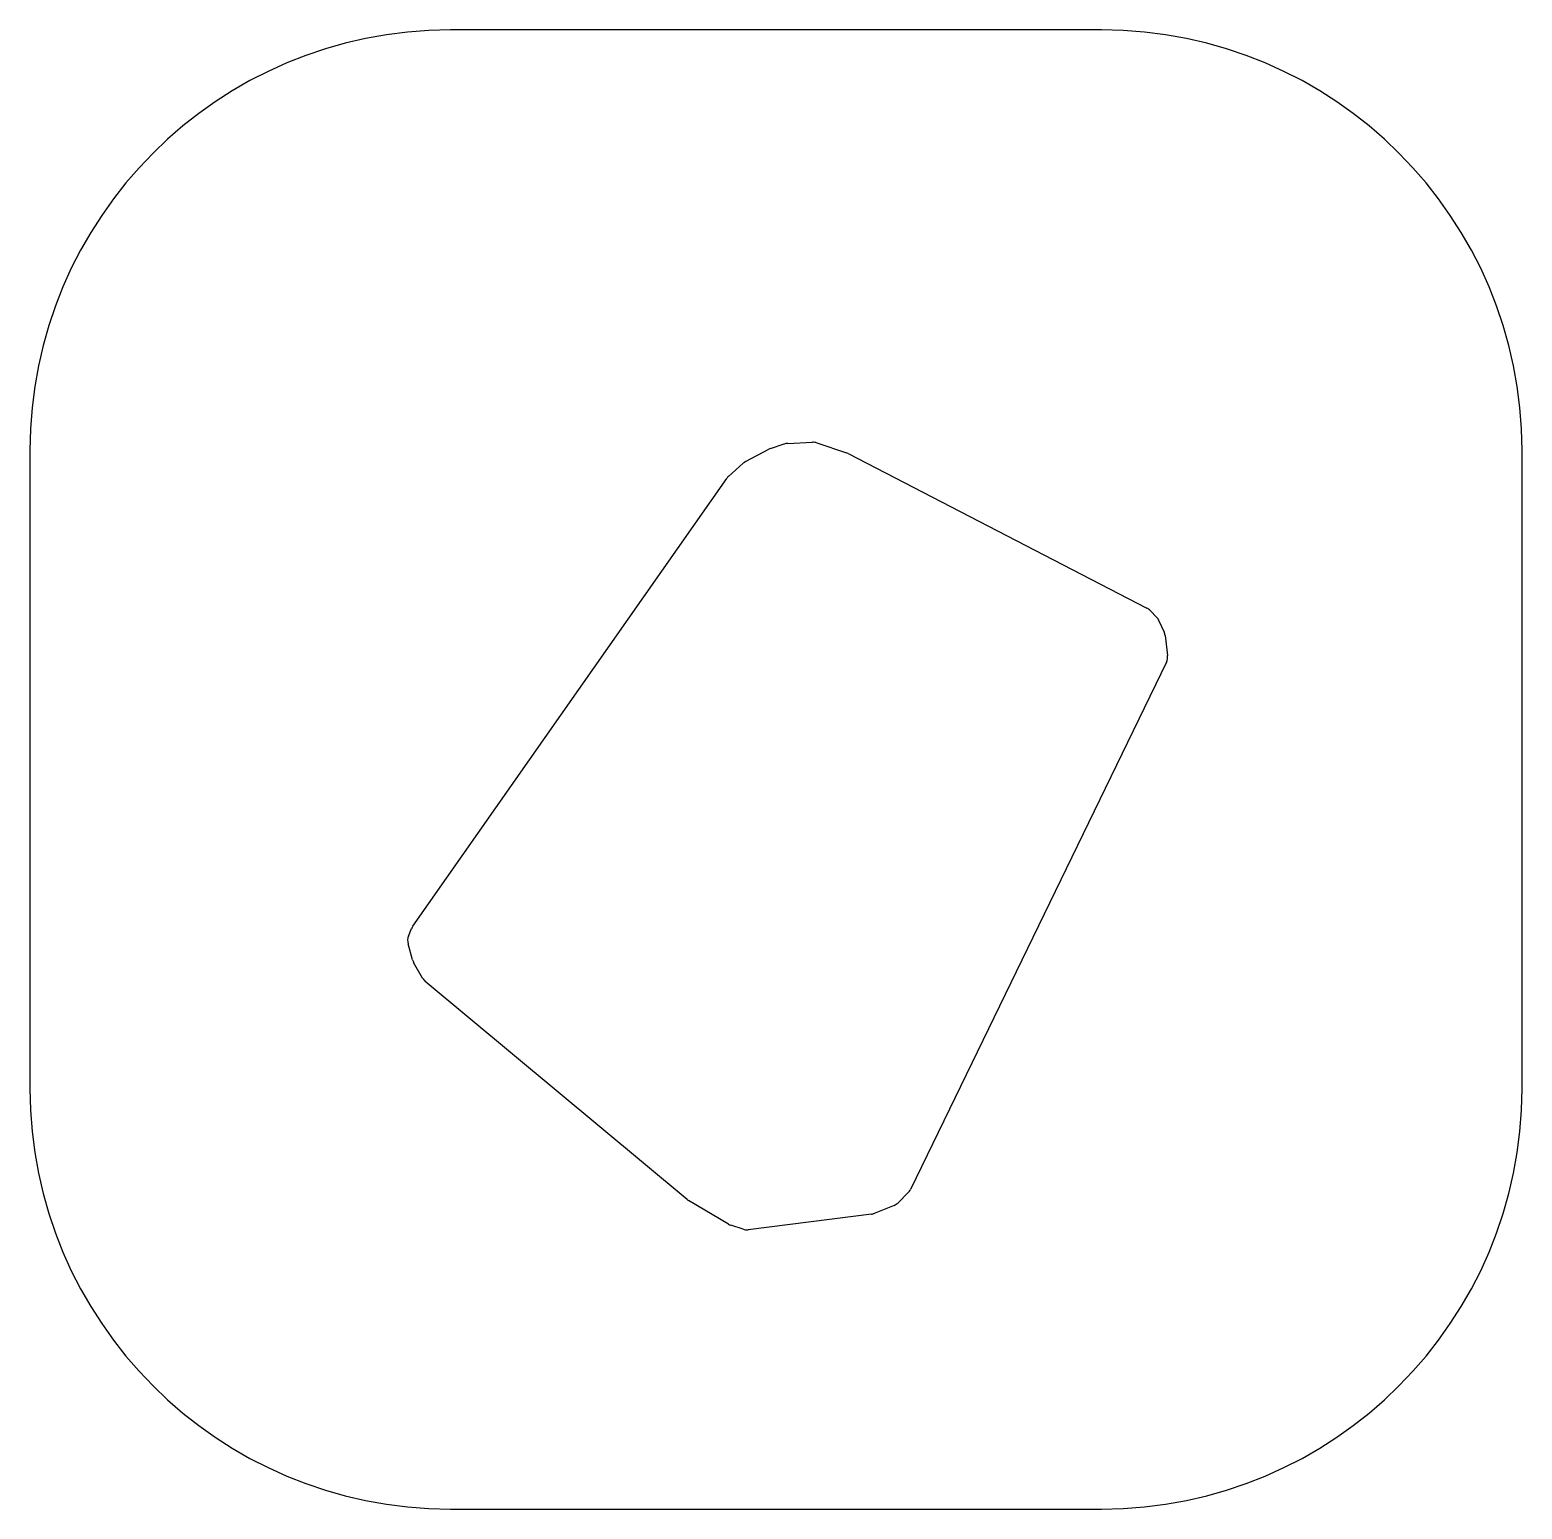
# Model space of a CAD drawing. Header units: millimetres. Extents: x -110 to 110, y -109 to 109.
import ezdxf

# ---------------------------------------------------------------- set-up
doc = ezdxf.new("R2010")
doc.units = ezdxf.units.MM

msp = doc.modelspace()

# ---------------------------------------------------------------- linework, layer by layer
for p, q in [((48, 109), (-48, 109)), ((-110, 47), (-110, -47)), ((-4.48, 45.38), (-1.07, 47.19)), ((-0.79, 47.31), (1.22, 47.97)), ((1.68, 48.05), (5.39, 48.23)), ((6.04, 48.14), (10.4, 46.66)), ((10.64, 46.56), (54.69, 23.79)), ((110, -47), (110, 47)), ((-7, 43.2), (-4.83, 45.14)), ((-53.56, -23.09), (-7.27, 42.9)), ((55.15, 23.45), (56.13, 22.42)), ((56.46, 21.93), (57.22, 20.26)), ((57.36, 19.75), (57.72, 16.81)), ((57.55, 15.83), (19.83, -61.88)), ((-54.19, -24.54), (-53.75, -23.44)), ((-53.58, -28.05), (-54.25, -25.67)), ((-52.12, -30.74), (-53.42, -28.43)), ((-13.11, -63.38), (-51.71, -31.23)), ((-7, -67), (-12.88, -63.54)), ((19.49, -62.36), (17.99, -63.85)), ((14.06, -65.52), (-4.09, -67.83)), ((17.41, -64.23), (14.49, -65.41)), ((-4.86, -67.76), (-6.66, -67.16)), ((-48, -109), (48, -109))]:
    msp.add_line(p, q)
for centre, radius, start, end in [((-48, 47), 62, 90, 180), ((48, 47), 62, 0, 90), ((-0.25, 45.65), 1.75, -251.9866, -242.0097), ((1.76, 46.3), 1.75, -267.2321, -251.9866), ((5.47, 46.48), 1.75, 71.2381, 92.7679), ((9.83, 45), 1.75, 62.6758, 71.2381), ((-3.66, 43.83), 1.75, -242.0097, -228.2872), ((-5.84, 41.9), 1.75, -228.2872, -215.0445), ((53.89, 22.24), 1.75, 43.6494, 62.6758), ((54.87, 21.21), 1.75, 24.287, 43.6494), ((55.62, 19.54), 1.75, 6.9302, 24.287), ((55.98, 16.6), 1.75, -25.8946, 6.9302), ((-52.12, -24.1), 1.75, -215.0445, -201.8969), ((-52.56, -25.2), 1.75, -201.8969, -164.2055), ((-51.89, -27.57), 1.75, -164.2055, -150.6483), ((-50.59, -29.88), 1.75, -150.6483, -129.7917), ((-48, -47), 62, 180, 270), ((48, -47), 62, -90, 0), ((-11.99, -62.03), 1.75, -129.7917, -120.4756), ((18.25, -61.12), 1.75, -45.0607, -25.8946), ((13.84, -63.79), 1.75, -82.7526, -68.035), ((16.76, -62.61), 1.75, -68.035, -45.0607), ((-6.11, -65.5), 1.75, -120.4756, -108.3533), ((-4.31, -66.09), 1.75, -108.3533, -82.7526)]:
    msp.add_arc(centre, radius, start, end)

doc.saveas('drawing.dxf')
